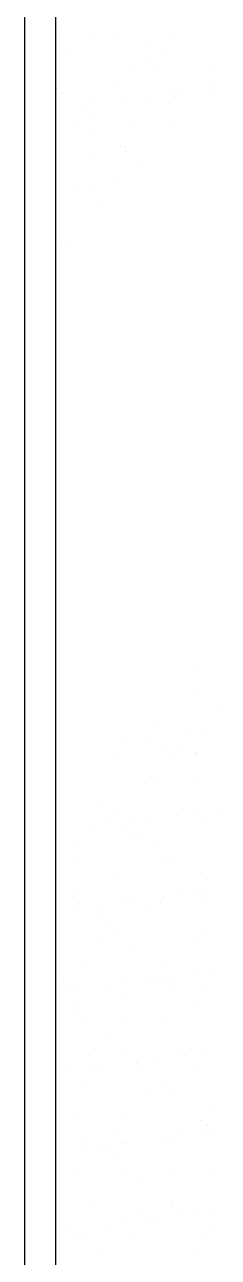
# Model space of a CAD drawing. Header units: inches. Extents: x 8.4 to 50.9, y 14.4 to 39.2.
# Drawn here: x 10.7634 to 10.7946, y 25.1527 to 25.3516 of the extents above; entities that cross this region are included whole.
import ezdxf

# ---------------------------------------------------------------- set-up
doc = ezdxf.new("R2010")
doc.units = ezdxf.units.IN
doc.header["$MEASUREMENT"] = 0
doc.layers.add('02', color=2, linetype='Continuous')

msp = doc.modelspace()

# ---------------------------------------------------------------- linework, layer by layer
at = {"layer": '02'}
for p, q in [((10.7634, 24.551), (10.7634, 25.551)), ((10.7684, 24.95396), (10.7684, 25.5475)), ((10.76865, 25.35099), (10.76865, 25.35099)), ((10.77389, 25.34925), (10.77389, 25.34925)), ((10.77859, 25.3503), (10.77859, 25.3503)), ((10.78739, 25.34974), (10.78739, 25.34974)), ((10.76996, 25.34671), (10.76996, 25.34671)), ((10.78342, 25.34808), (10.78342, 25.34808)), ((10.78553, 25.34674), (10.78553, 25.34674)), ((10.78095, 25.34479), (10.78095, 25.34479)), ((10.78357, 25.34574), (10.78357, 25.34574)), ((10.78449, 25.34489), (10.78449, 25.34489)), ((10.79374, 25.34473), (10.79374, 25.34473)), ((10.76854, 25.34135), (10.76854, 25.34135)), ((10.76946, 25.3405), (10.76946, 25.3405)), ((10.77755, 25.34188), (10.77755, 25.34188)), ((10.78884, 25.3409), (10.78884, 25.3409)), ((10.79312, 25.34191), (10.79312, 25.34191)), ((10.79351, 25.34132), (10.79351, 25.34132)), ((10.77326, 25.33866), (10.77326, 25.33866)), ((10.7742, 25.33962), (10.7742, 25.33962)), ((10.78005, 25.33955), (10.78005, 25.33955)), ((10.78265, 25.33989), (10.78265, 25.33989)), ((10.78671, 25.34043), (10.78671, 25.34043)), ((10.78771, 25.3401), (10.78771, 25.3401)), ((10.76919, 25.33812), (10.76919, 25.33812)), ((10.77381, 25.33652), (10.77381, 25.33652)), ((10.77189, 25.33554), (10.77189, 25.33554)), ((10.78126, 25.33516), (10.78126, 25.33516)), ((10.78746, 25.33556), (10.78746, 25.33556)), ((10.774, 25.33419), (10.774, 25.33419)), ((10.77879, 25.33196), (10.77879, 25.33196)), ((10.77971, 25.33111), (10.77971, 25.33111)), ((10.77452, 25.32998), (10.77452, 25.32998)), ((10.78159, 25.32936), (10.78159, 25.32936)), ((10.76849, 25.32536), (10.76849, 25.32536)), ((10.7712, 25.32544), (10.7712, 25.32544)), ((10.7738, 25.32578), (10.7738, 25.32578)), ((10.77787, 25.32632), (10.77787, 25.32632)), ((10.76903, 25.32274), (10.76903, 25.32274)), ((10.77593, 25.32302), (10.77593, 25.32302)), ((10.77006, 25.31681), (10.77006, 25.31681)), ((10.76881, 25.31572), (10.76881, 25.31572)), ((10.79132, 25.24782), (10.79132, 25.24782)), ((10.79086, 25.24376), (10.79086, 25.24376)), ((10.79428, 25.24169), (10.79428, 25.24169)), ((10.78441, 25.23882), (10.78441, 25.23882)), ((10.79001, 25.2373), (10.79001, 25.2373)), ((10.79261, 25.23764), (10.79261, 25.23764)), ((10.77915, 25.23587), (10.77915, 25.23587)), ((10.78322, 25.2364), (10.78322, 25.2364)), ((10.78862, 25.23534), (10.78862, 25.23534)), ((10.77767, 25.23364), (10.77767, 25.23364)), ((10.78562, 25.23489), (10.78562, 25.23489)), ((10.78654, 25.23404), (10.78654, 25.23404)), ((10.79073, 25.234), (10.79073, 25.234)), ((10.79117, 25.23413), (10.79117, 25.23413)), ((10.78275, 25.22914), (10.78275, 25.22914)), ((10.78473, 25.22918), (10.78473, 25.22918)), ((10.79089, 25.23006), (10.79089, 25.23006)), ((10.77586, 25.22567), (10.77586, 25.22567)), ((10.77798, 25.22401), (10.77798, 25.22401)), ((10.78116, 25.22318), (10.78116, 25.22318)), ((10.78376, 25.22353), (10.78376, 25.22353)), ((10.78783, 25.22406), (10.78783, 25.22406)), ((10.79149, 25.22449), (10.79149, 25.22449)), ((10.79462, 25.22496), (10.79462, 25.22496)), ((10.77437, 25.22229), (10.77437, 25.22229)), ((10.77709, 25.22279), (10.77709, 25.22279)), ((10.7792, 25.22145), (10.7792, 25.22145)), ((10.78084, 25.22111), (10.78084, 25.22111)), ((10.79266, 25.22282), (10.79266, 25.22282)), ((10.77196, 25.21938), (10.77196, 25.21938)), ((10.78176, 25.22026), (10.78176, 25.22026)), ((10.78504, 25.21955), (10.78504, 25.21955)), ((10.77122, 25.21659), (10.77122, 25.21659)), ((10.78611, 25.21628), (10.78611, 25.21628)), ((10.78679, 25.21662), (10.78679, 25.21662)), ((10.7783, 25.21437), (10.7783, 25.21437)), ((10.7918, 25.21486), (10.7918, 25.21486)), ((10.77108, 25.21189), (10.77108, 25.21189)), ((10.78837, 25.21119), (10.78837, 25.21119)), ((10.79109, 25.21172), (10.79109, 25.21172)), ((10.79244, 25.21172), (10.79244, 25.21172)), ((10.77227, 25.20975), (10.77227, 25.20975)), ((10.77491, 25.20942), (10.77491, 25.20942)), ((10.77898, 25.20995), (10.77898, 25.20995)), ((10.78113, 25.21027), (10.78113, 25.21027)), ((10.78536, 25.20991), (10.78536, 25.20991)), ((10.78577, 25.21085), (10.78577, 25.21085)), ((10.79201, 25.21087), (10.79201, 25.21087)), ((10.77231, 25.20907), (10.77231, 25.20907)), ((10.77606, 25.20733), (10.77606, 25.20733)), ((10.78324, 25.20893), (10.78324, 25.20893)), ((10.77698, 25.20649), (10.77698, 25.20649)), ((10.79212, 25.20523), (10.79212, 25.20523)), ((10.77526, 25.20407), (10.77526, 25.20407)), ((10.77861, 25.20474), (10.77861, 25.20474)), ((10.79083, 25.2041), (10.79083, 25.2041)), ((10.78133, 25.2025), (10.78133, 25.2025)), ((10.77259, 25.20011), (10.77259, 25.20011)), ((10.78567, 25.20028), (10.78567, 25.20028)), ((10.7696, 25.19773), (10.7696, 25.19773)), ((10.78359, 25.19761), (10.78359, 25.19761)), ((10.78517, 25.19775), (10.78517, 25.19775)), ((10.7863, 25.19794), (10.7863, 25.19794)), ((10.79038, 25.19851), (10.79038, 25.19851)), ((10.79298, 25.19885), (10.79298, 25.19885)), ((10.77013, 25.19584), (10.77013, 25.19584)), ((10.77171, 25.19638), (10.77171, 25.19638)), ((10.77692, 25.19674), (10.77692, 25.19674)), ((10.77952, 25.19708), (10.77952, 25.19708)), ((10.78722, 25.1971), (10.78722, 25.1971)), ((10.78728, 25.19641), (10.78728, 25.19641)), ((10.79243, 25.19559), (10.79243, 25.19559)), ((10.77127, 25.19355), (10.77127, 25.19355)), ((10.77893, 25.1951), (10.77893, 25.1951)), ((10.77219, 25.19271), (10.77219, 25.19271)), ((10.7793, 25.19155), (10.7793, 25.19155)), ((10.79157, 25.19311), (10.79157, 25.19311)), ((10.7729, 25.19048), (10.7729, 25.19048)), ((10.78599, 25.19065), (10.78599, 25.19065)), ((10.77654, 25.18872), (10.77654, 25.18872)), ((10.77924, 25.18547), (10.77924, 25.18547)), ((10.79275, 25.18596), (10.79275, 25.18596)), ((10.77363, 25.18521), (10.77363, 25.18521)), ((10.77474, 25.1835), (10.77474, 25.1835)), ((10.77574, 25.18386), (10.77574, 25.18386)), ((10.78152, 25.18416), (10.78152, 25.18416)), ((10.78153, 25.1844), (10.78153, 25.1844)), ((10.78244, 25.18332), (10.78244, 25.18332)), ((10.78413, 25.18474), (10.78413, 25.18474)), ((10.7882, 25.18527), (10.7882, 25.18527)), ((10.78921, 25.18523), (10.78921, 25.18523)), ((10.79131, 25.18389), (10.79131, 25.18389)), ((10.77067, 25.18297), (10.77067, 25.18297)), ((10.77321, 25.18084), (10.77321, 25.18084)), ((10.7863, 25.18101), (10.7863, 25.18101)), ((10.78679, 25.17933), (10.78679, 25.17933)), ((10.78333, 25.17903), (10.78333, 25.17903)), ((10.77956, 25.17584), (10.77956, 25.17584)), ((10.79306, 25.17632), (10.79306, 25.17632)), ((10.77176, 25.17494), (10.77176, 25.17494)), ((10.79177, 25.17477), (10.79177, 25.17477)), ((10.79269, 25.17393), (10.79269, 25.17393)), ((10.77767, 25.17268), (10.77767, 25.17268)), ((10.78614, 25.17206), (10.78614, 25.17206)), ((10.78662, 25.17138), (10.78662, 25.17138)), ((10.78874, 25.1724), (10.78874, 25.1724)), ((10.79281, 25.17294), (10.79281, 25.17294)), ((10.79324, 25.17271), (10.79324, 25.17271)), ((10.77268, 25.17029), (10.77268, 25.17029)), ((10.77353, 25.17121), (10.77353, 25.17121)), ((10.77528, 25.17063), (10.77528, 25.17063)), ((10.77674, 25.17038), (10.77674, 25.17038)), ((10.77766, 25.16954), (10.77766, 25.16954)), ((10.77935, 25.17116), (10.77935, 25.17116)), ((10.77978, 25.17134), (10.77978, 25.17134)), ((10.7718, 25.16648), (10.7718, 25.16648)), ((10.77987, 25.1662), (10.77987, 25.1662)), ((10.78201, 25.16555), (10.78201, 25.16555)), ((10.78737, 25.16651), (10.78737, 25.16651)), ((10.79338, 25.16669), (10.79338, 25.16669)), ((10.77384, 25.16158), (10.77384, 25.16158)), ((10.78693, 25.16174), (10.78693, 25.16174)), ((10.78171, 25.16016), (10.78171, 25.16016)), ((10.78699, 25.16099), (10.78699, 25.16099)), ((10.78791, 25.16015), (10.78791, 25.16015)), ((10.79075, 25.15972), (10.79075, 25.15972)), ((10.79335, 25.16006), (10.79335, 25.16006)), ((10.77729, 25.15795), (10.77729, 25.15795)), ((10.77989, 25.15829), (10.77989, 25.15829)), ((10.78382, 25.15882), (10.78382, 25.15882)), ((10.78396, 25.15882), (10.78396, 25.15882)), ((10.7705, 25.15705), (10.7705, 25.15705)), ((10.77196, 25.1566), (10.77196, 25.1566)), ((10.77288, 25.15576), (10.77288, 25.15576)), ((10.78019, 25.15657), (10.78019, 25.15657)), ((10.79226, 25.15616), (10.79226, 25.15616)), ((10.79369, 25.15705), (10.79369, 25.15705)), ((10.77584, 25.15396), (10.77584, 25.15396)), ((10.79141, 25.15399), (10.79141, 25.15399))]:
    msp.add_line(p, q, dxfattribs=at)

doc.saveas('drawing.dxf')
